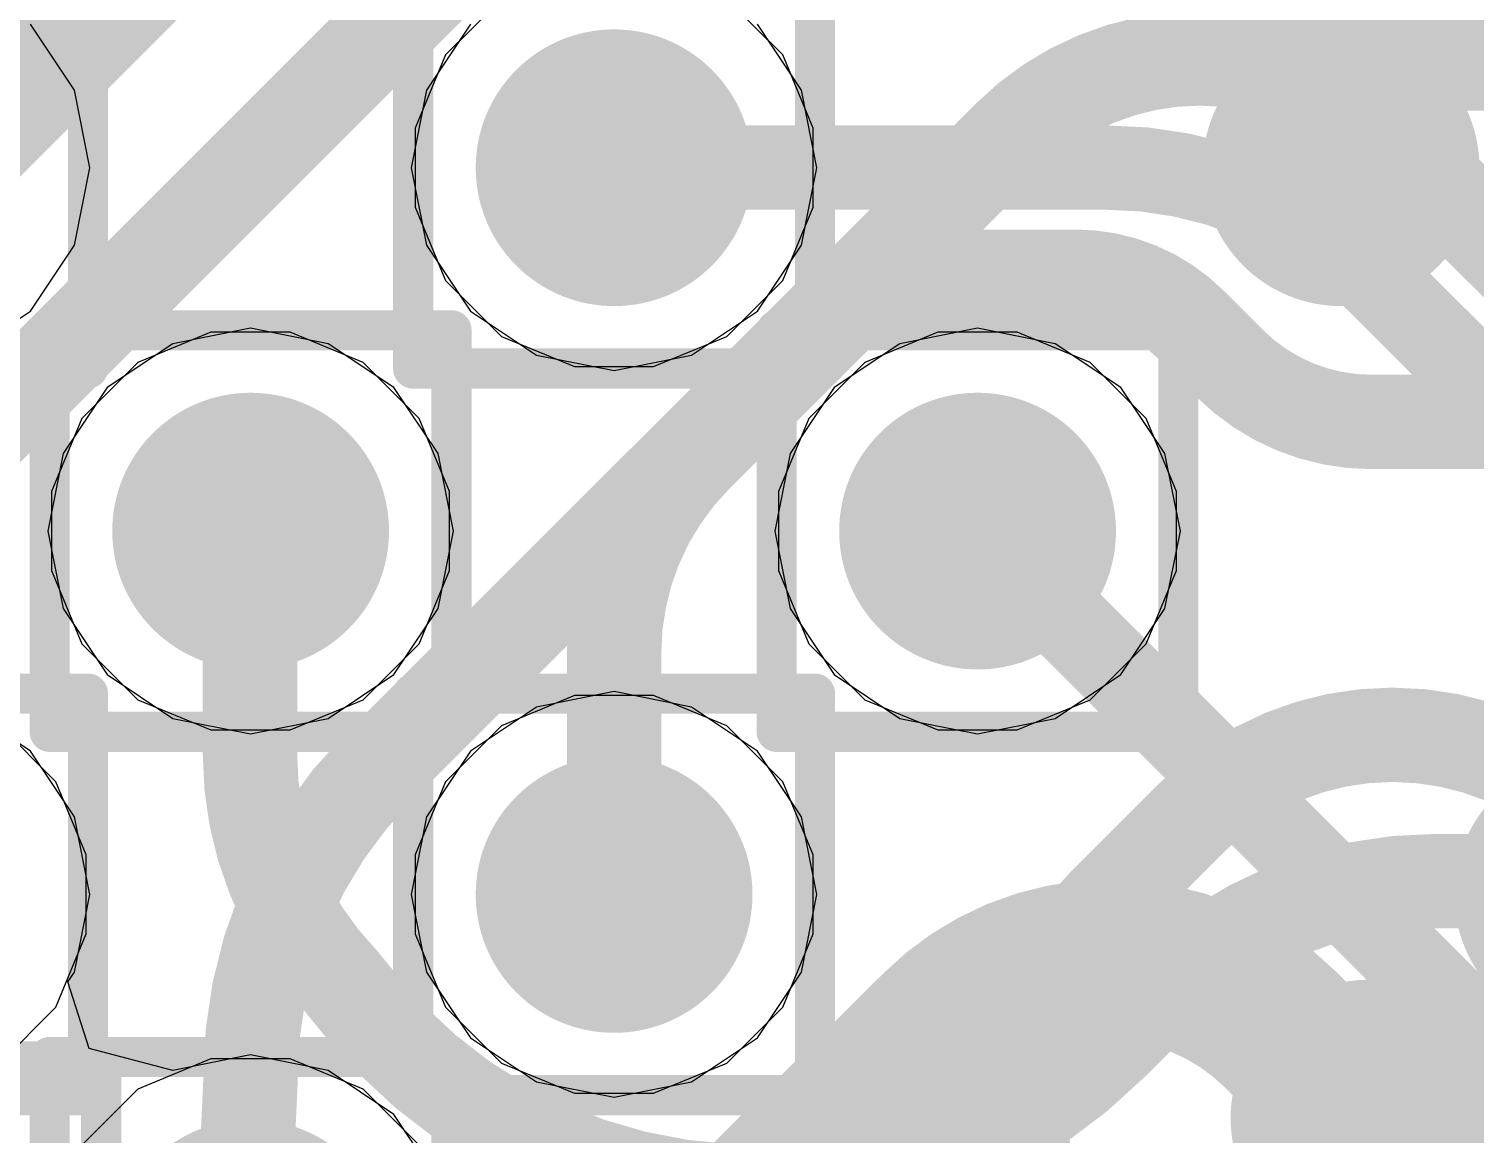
# Model space of a CAD drawing. Header units: inches. Extents: x -6 to 284, y -12 to 154.
# Drawn here: x 59.643 to 61.472, y 6.134 to 7.532 of the extents above; entities that cross this region are included whole.
import ezdxf

# ---------------------------------------------------------------- set-up
doc = ezdxf.new("R2010")
doc.units = ezdxf.units.IN
for name, color, linetype in [('Bottom Layer', 5, 'Continuous'), ('Drill Drawing', 1, 'Continuous'), ('GND-1', 16, 'Continuous'), ('GND-2', 90, 'Continuous'), ('GND-3', 216, 'Continuous'), ('GND-4', 54, 'Continuous'), ('PWR-1', 156, 'Continuous'), ('PWR-2', 130, 'Continuous'), ('Signal L1', 76, 'Continuous'), ('Signal L2', 6, 'Continuous'), ('Top Layer', 1, 'Continuous'), ('Top Paste', 8, 'Continuous'), ('Top Solder', 216, 'Continuous'), ('Via Holes', 16, 'Continuous')]:
    doc.layers.add(name, color=color, linetype=linetype)

# ---------------------------------------------------------------- blocks, each defined once
blk = doc.blocks.new('BGA_565_15_5_14_4__132')
at = {"layer": 'Top Layer'}
h = blk.add_hatch(color=1, dxfattribs=at)
edge = h.paths.add_edge_path()
edge.add_arc((-3.4, 6.4), 0.125, 0, 360)
h = blk.add_hatch(color=1, dxfattribs=at)
edge = h.paths.add_edge_path()
edge.add_arc((-4.225, 5.525), 0.125, 0, 360)
h = blk.add_hatch(color=1, dxfattribs=at)
edge = h.paths.add_edge_path()
edge.add_arc((-3.575, 5.525), 0.125, 0, 360)
h = blk.add_hatch(color=1, dxfattribs=at)
edge = h.paths.add_edge_path()
edge.add_arc((-2.925, 5.525), 0.125, 0, 360)
h = blk.add_hatch(color=1, dxfattribs=at)
edge = h.paths.add_edge_path()
edge.add_arc((-3.575, 4.875), 0.125, 0, 360)
h = blk.add_hatch(color=1, dxfattribs=at)
edge = h.paths.add_edge_path()
edge.add_arc((-2.925, 4.875), 0.125, 0, 360)
at = {"layer": 'Top Paste'}
h = blk.add_hatch(color=8, dxfattribs=at)
edge = h.paths.add_edge_path()
edge.add_arc((-3.4, 6.4), 0.125, 0, 360)
h = blk.add_hatch(color=8, dxfattribs=at)
edge = h.paths.add_edge_path()
edge.add_arc((-4.225, 5.525), 0.125, 0, 360)
h = blk.add_hatch(color=8, dxfattribs=at)
edge = h.paths.add_edge_path()
edge.add_arc((-3.575, 5.525), 0.125, 0, 360)
h = blk.add_hatch(color=8, dxfattribs=at)
edge = h.paths.add_edge_path()
edge.add_arc((-2.925, 5.525), 0.125, 0, 360)
h = blk.add_hatch(color=8, dxfattribs=at)
edge = h.paths.add_edge_path()
edge.add_arc((-3.575, 4.875), 0.125, 0, 360)
h = blk.add_hatch(color=8, dxfattribs=at)
edge = h.paths.add_edge_path()
edge.add_arc((-2.925, 4.875), 0.125, 0, 360)
at = {"layer": 'Top Solder'}
h = blk.add_hatch(color=216, dxfattribs=at)
edge = h.paths.add_edge_path()
edge.add_arc((-3.8, 6.4), 0.175, 0, 360)
h = blk.add_hatch(color=216, dxfattribs=at)
edge = h.paths.add_edge_path()
edge.add_arc((-3.4, 6.4), 0.175, 0, 360)
h = blk.add_hatch(color=216, dxfattribs=at)
edge = h.paths.add_edge_path()
edge.add_arc((-4.225, 5.525), 0.175, 0, 360)
h = blk.add_hatch(color=216, dxfattribs=at)
edge = h.paths.add_edge_path()
edge.add_arc((-3.575, 5.525), 0.175, 0, 360)
h = blk.add_hatch(color=216, dxfattribs=at)
edge = h.paths.add_edge_path()
edge.add_arc((-2.925, 5.525), 0.175, 0, 360)
h = blk.add_hatch(color=216, dxfattribs=at)
edge = h.paths.add_edge_path()
edge.add_arc((-2.275, 5.525), 0.175, 0, 360)
h = blk.add_hatch(color=216, dxfattribs=at)
edge = h.paths.add_edge_path()
edge.add_arc((-3.575, 4.875), 0.175, 0, 360)
h = blk.add_hatch(color=216, dxfattribs=at)
edge = h.paths.add_edge_path()
edge.add_arc((-2.925, 4.875), 0.175, 0, 360)

msp = doc.modelspace()

# ---------------------------------------------------------------- hatches: boundary and pattern name
at = {"layer": 'Bottom Layer'}
h = msp.add_hatch(color=5, dxfattribs=at)
edge = h.paths.add_edge_path()
edge.add_arc((60.3829, 7.3567), 0.15, 0, 360)
h = msp.add_hatch(color=5, dxfattribs=at)
edge = h.paths.add_edge_path()
edge.add_arc((59.9233, 6.8971), 0.15, 0, 360)
h = msp.add_hatch(color=5, dxfattribs=at)
edge = h.paths.add_edge_path()
edge.add_arc((60.8425, 6.8971), 0.15, 0, 360)
h = msp.add_hatch(color=5, dxfattribs=at)
edge = h.paths.add_edge_path()
edge.add_arc((60.3829, 6.4375), 0.15, 0, 360)
at = {"layer": 'GND-1'}
h = msp.add_hatch(color=16, dxfattribs=at)
edge = h.paths.add_edge_path()
edge.add_arc((60.3829, 7.3567), 0.15, 0, 360)
h = msp.add_hatch(color=16, dxfattribs=at)
edge = h.paths.add_edge_path()
edge.add_arc((59.9233, 6.8971), 0.15, 0, 360)
h = msp.add_hatch(color=16, dxfattribs=at)
edge = h.paths.add_edge_path()
edge.add_arc((60.8425, 6.8971), 0.15, 0, 360)
h = msp.add_hatch(color=16, dxfattribs=at)
edge = h.paths.add_edge_path()
edge.add_arc((60.3829, 6.4375), 0.15, 0, 360)
at = {"layer": 'GND-2'}
h = msp.add_hatch(color=90, dxfattribs=at)
edge = h.paths.add_edge_path()
edge.add_arc((60.3829, 7.3567), 0.15, 0, 360)
h = msp.add_hatch(color=90, dxfattribs=at)
edge = h.paths.add_edge_path()
edge.add_arc((59.9233, 6.8971), 0.15, 0, 360)
h = msp.add_hatch(color=90, dxfattribs=at)
edge = h.paths.add_edge_path()
edge.add_arc((60.8425, 6.8971), 0.15, 0, 360)
h = msp.add_hatch(color=90, dxfattribs=at)
edge = h.paths.add_edge_path()
edge.add_arc((60.3829, 6.4375), 0.15, 0, 360)
at = {"layer": 'GND-3'}
h = msp.add_hatch(color=216, dxfattribs=at)
edge = h.paths.add_edge_path()
edge.add_arc((60.3829, 7.3567), 0.15, 0, 360)
h = msp.add_hatch(color=216, dxfattribs=at)
edge = h.paths.add_edge_path()
edge.add_arc((59.9233, 6.8971), 0.15, 0, 360)
h = msp.add_hatch(color=216, dxfattribs=at)
edge = h.paths.add_edge_path()
edge.add_arc((60.8425, 6.8971), 0.15, 0, 360)
h = msp.add_hatch(color=216, dxfattribs=at)
edge = h.paths.add_edge_path()
edge.add_arc((60.3829, 6.4375), 0.15, 0, 360)
at = {"layer": 'GND-4'}
h = msp.add_hatch(color=54, dxfattribs=at)
edge = h.paths.add_edge_path()
edge.add_arc((60.3829, 7.3567), 0.15, 0, 360)
h = msp.add_hatch(color=54, dxfattribs=at)
edge = h.paths.add_edge_path()
edge.add_arc((59.9233, 6.8971), 0.15, 0, 360)
h = msp.add_hatch(color=54, dxfattribs=at)
edge = h.paths.add_edge_path()
edge.add_arc((60.8425, 6.8971), 0.15, 0, 360)
h = msp.add_hatch(color=54, dxfattribs=at)
edge = h.paths.add_edge_path()
edge.add_arc((60.3829, 6.4375), 0.15, 0, 360)
at = {"layer": 'PWR-1'}
h = msp.add_hatch(color=156, dxfattribs=at)
edge = h.paths.add_edge_path()
edge.add_arc((60.3829, 7.3567), 0.15, 0, 360)
h = msp.add_hatch(color=156, dxfattribs=at)
edge = h.paths.add_edge_path()
edge.add_arc((59.9233, 6.8971), 0.15, 0, 360)
h = msp.add_hatch(color=156, dxfattribs=at)
edge = h.paths.add_edge_path()
edge.add_arc((60.8425, 6.8971), 0.15, 0, 360)
h = msp.add_hatch(color=156, dxfattribs=at)
edge = h.paths.add_edge_path()
edge.add_arc((60.3829, 6.4375), 0.15, 0, 360)
at = {"layer": 'PWR-2'}
h = msp.add_hatch(color=130, dxfattribs=at)
edge = h.paths.add_edge_path()
edge.add_arc((60.3829, 7.3567), 0.15, 0, 360)
h = msp.add_hatch(color=130, dxfattribs=at)
edge = h.paths.add_edge_path()
edge.add_arc((59.9233, 6.8971), 0.15, 0, 360)
h = msp.add_hatch(color=130, dxfattribs=at)
edge = h.paths.add_edge_path()
edge.add_arc((60.8425, 6.8971), 0.15, 0, 360)
h = msp.add_hatch(color=130, dxfattribs=at)
edge = h.paths.add_edge_path()
edge.add_arc((60.3829, 6.4375), 0.15, 0, 360)
at = {"layer": 'Signal L1'}
h = msp.add_hatch(color=76, dxfattribs=at)
edge = h.paths.add_edge_path()
edge.add_arc((60.3829, 7.3567), 0.15, 0, 360)
h = msp.add_hatch(color=76, dxfattribs=at)
edge = h.paths.add_edge_path()
edge.add_arc((59.9233, 6.8971), 0.15, 0, 360)
h = msp.add_hatch(color=76, dxfattribs=at)
edge = h.paths.add_edge_path()
edge.add_arc((60.8425, 6.8971), 0.15, 0, 360)
h = msp.add_hatch(color=76, dxfattribs=at)
edge = h.paths.add_edge_path()
edge.add_arc((60.3829, 6.4375), 0.15, 0, 360)
at = {"layer": 'Signal L2'}
h = msp.add_hatch(color=6, dxfattribs=at)
edge = h.paths.add_edge_path()
edge.add_arc((60.3829, 7.3567), 0.15, 0, 360)
h = msp.add_hatch(color=6, dxfattribs=at)
edge = h.paths.add_edge_path()
edge.add_arc((59.9233, 6.8971), 0.15, 0, 360)
h = msp.add_hatch(color=6, dxfattribs=at)
edge = h.paths.add_edge_path()
edge.add_arc((60.8425, 6.8971), 0.15, 0, 360)
h = msp.add_hatch(color=6, dxfattribs=at)
edge = h.paths.add_edge_path()
edge.add_arc((60.3829, 6.4375), 0.15, 0, 360)
at = {"layer": 'Top Layer'}
h = msp.add_hatch(color=1, dxfattribs=at)
edge = h.paths.add_edge_path()
edge.add_arc((60.3829, 7.3567), 0.15, 0, 360)
h = msp.add_hatch(color=1, dxfattribs=at)
edge = h.paths.add_edge_path()
edge.add_arc((59.9233, 6.8971), 0.15, 0, 360)
h = msp.add_hatch(color=1, dxfattribs=at)
edge = h.paths.add_edge_path()
edge.add_arc((60.8425, 6.8971), 0.15, 0, 360)
h = msp.add_hatch(color=1, dxfattribs=at)
edge = h.paths.add_edge_path()
edge.add_arc((60.3829, 6.4375), 0.15, 0, 360)
at = {"layer": 'Via Holes'}
h = msp.add_hatch(color=7, dxfattribs=at)
edge = h.paths.add_edge_path()
edge.add_arc((60.3829, 7.3567), 0.075, 0, 360)
h = msp.add_hatch(color=7, dxfattribs=at)
edge = h.paths.add_edge_path()
edge.add_arc((59.9233, 6.8971), 0.075, 0, 360)
h = msp.add_hatch(color=7, dxfattribs=at)
edge = h.paths.add_edge_path()
edge.add_arc((60.8425, 6.8971), 0.075, 0, 360)
h = msp.add_hatch(color=7, dxfattribs=at)
edge = h.paths.add_edge_path()
edge.add_arc((60.3829, 6.4375), 0.075, 0, 360)

# ---------------------------------------------------------------- linework, layer by layer
at = {"layer": 'Bottom Layer'}
for points in [[(59.5169, 6.9459, 0.1067, 0.1067, 0), (61.0996, 8.5286, 0.1067, 0.1067, 0)], [(60.3829, 7.3568, 0.1067, 0.1067, 0), (61.0051, 7.3568, 0.1067, 0.1067, 0)], [(61.0051, 7.3568, 0.1067, 0.1067, 0), (61.0066, 7.3568, 0.1067, 0.1067, 0)], [(61.0066, 7.3568, 0.1067, 0.1067, -0.198677), (61.3466, 7.2157, 0.1067, 0.1067, 0)], [(61.3466, 7.2157, 0.1067, 0.1067, 0), (61.3473, 7.215, 0.1067, 0.1067, 0)], [(61.3473, 7.215, 0.1067, 0.1067, 0), (62.1098, 6.4525, 0.1067, 0.1067, 0)], [(60.8425, 6.8971, 0.1067, 0.1067, 0), (62.1404, 5.5992, 0.1067, 0.1067, 0)]]:
    msp.add_lwpolyline(points, format="xyseb", dxfattribs=at)
for points in [[(60.3562, 7.3568, 0.0533, 0.0533, 1), (60.4096, 7.3568, 0.0533, 0.0533, 1)], [(60.9784, 7.3568, 0.0533, 0.0533, 1), (61.0317, 7.3568, 0.0533, 0.0533, 1)], [(60.9784, 7.3568, 0.0533, 0.0533, 1), (61.0317, 7.3568, 0.0533, 0.0533, 1)], [(60.9799, 7.3568, 0.0533, 0.0533, 1), (61.0332, 7.3568, 0.0533, 0.0533, 1)], [(60.9799, 7.3568, 0.0533, 0.0533, 1), (61.0332, 7.3568, 0.0533, 0.0533, 1)], [(61.3199, 7.2157, 0.0533, 0.0533, 1), (61.3732, 7.2157, 0.0533, 0.0533, 1)], [(61.3199, 7.2157, 0.0533, 0.0533, 1), (61.3733, 7.2157, 0.0533, 0.0533, 1)], [(61.3207, 7.215, 0.0533, 0.0533, 1), (61.374, 7.215, 0.0533, 0.0533, 1)], [(61.3207, 7.215, 0.0533, 0.0533, 1), (61.374, 7.215, 0.0533, 0.0533, 1)], [(60.8158, 6.8971, 0.0533, 0.0533, 1), (60.8692, 6.8971, 0.0533, 0.0533, 1)]]:
    msp.add_lwpolyline(points, format="xyseb", close=True, dxfattribs=at)
at = {"layer": 'Drill Drawing'}
for points in [[(59.7176, 7.1027, 0.0508, 0.0508, 0), (59.7176, 7.6107, 0.0508, 0.0508, 0)], [(60.1289, 7.1027, 0.0508, 0.0508, 0), (60.1289, 7.6107, 0.0508, 0.0508, 0)], [(60.6369, 7.1027, 0.0508, 0.0508, 0), (60.6369, 7.6107, 0.0508, 0.0508, 0)], [(59.6693, 7.1511, 0.0508, 0.0508, 0), (60.1773, 7.1511, 0.0508, 0.0508, 0)], [(59.6693, 6.6431, 0.0508, 0.0508, 0), (59.6693, 7.1511, 0.0508, 0.0508, 0)], [(60.1773, 6.6431, 0.0508, 0.0508, 0), (60.1773, 7.1511, 0.0508, 0.0508, 0)], [(60.5885, 7.1511, 0.0508, 0.0508, 0), (61.0965, 7.1511, 0.0508, 0.0508, 0)], [(60.5885, 6.6431, 0.0508, 0.0508, 0), (60.5885, 7.1511, 0.0508, 0.0508, 0)], [(61.0965, 6.6431, 0.0508, 0.0508, 0), (61.0965, 7.1511, 0.0508, 0.0508, 0)], [(59.2096, 7.1027, 0.0508, 0.0508, 0), (59.7176, 7.1027, 0.0508, 0.0508, 0)], [(60.1289, 7.1027, 0.0508, 0.0508, 0), (60.6369, 7.1027, 0.0508, 0.0508, 0)], [(59.2096, 6.6915, 0.0508, 0.0508, 0), (59.7176, 6.6915, 0.0508, 0.0508, 0)], [(59.7176, 6.1835, 0.0508, 0.0508, 0), (59.7176, 6.6915, 0.0508, 0.0508, 0)], [(60.1289, 6.6915, 0.0508, 0.0508, 0), (60.6369, 6.6915, 0.0508, 0.0508, 0)], [(60.1289, 6.1835, 0.0508, 0.0508, 0), (60.1289, 6.6915, 0.0508, 0.0508, 0)], [(60.6369, 6.1835, 0.0508, 0.0508, 0), (60.6369, 6.6915, 0.0508, 0.0508, 0)], [(59.6693, 6.6431, 0.0508, 0.0508, 0), (60.1773, 6.6431, 0.0508, 0.0508, 0)], [(60.5885, 6.6431, 0.0508, 0.0508, 0), (61.0965, 6.6431, 0.0508, 0.0508, 0)], [(59.6693, 6.2319, 0.0508, 0.0508, 0), (60.1773, 6.2319, 0.0508, 0.0508, 0)], [(59.6693, 5.7239, 0.0508, 0.0508, 0), (59.6693, 6.2319, 0.0508, 0.0508, 0)], [(60.1773, 5.7239, 0.0508, 0.0508, 0), (60.1773, 6.2319, 0.0508, 0.0508, 0)], [(59.2264, 6.2263, 0.0508, 0.0508, 0), (59.7344, 6.2263, 0.0508, 0.0508, 0)], [(59.7344, 5.7183, 0.0508, 0.0508, 0), (59.7344, 6.2263, 0.0508, 0.0508, 0)], [(59.2096, 6.1835, 0.0508, 0.0508, 0), (59.7176, 6.1835, 0.0508, 0.0508, 0)], [(60.1289, 6.1835, 0.0508, 0.0508, 0), (60.6369, 6.1835, 0.0508, 0.0508, 0)]]:
    msp.add_lwpolyline(points, format="xyseb", dxfattribs=at)
for points in [[(59.6566, 7.1511, 0.0254, 0.0254, 1), (59.682, 7.1511, 0.0254, 0.0254, 1)], [(59.6566, 7.1511, 0.0254, 0.0254, 1), (59.682, 7.1511, 0.0254, 0.0254, 1)], [(60.1646, 7.1511, 0.0254, 0.0254, 1), (60.19, 7.1511, 0.0254, 0.0254, 1)], [(60.1646, 7.1511, 0.0254, 0.0254, 1), (60.19, 7.1511, 0.0254, 0.0254, 1)], [(60.5758, 7.1511, 0.0254, 0.0254, 1), (60.6012, 7.1511, 0.0254, 0.0254, 1)], [(60.5758, 7.1511, 0.0254, 0.0254, 1), (60.6012, 7.1511, 0.0254, 0.0254, 1)], [(61.0838, 7.1511, 0.0254, 0.0254, 1), (61.1092, 7.1511, 0.0254, 0.0254, 1)], [(61.0838, 7.1511, 0.0254, 0.0254, 1), (61.1092, 7.1511, 0.0254, 0.0254, 1)], [(59.7049, 7.1027, 0.0254, 0.0254, 1), (59.7303, 7.1027, 0.0254, 0.0254, 1)], [(59.7049, 7.1027, 0.0254, 0.0254, 1), (59.7303, 7.1027, 0.0254, 0.0254, 1)], [(60.1162, 7.1027, 0.0254, 0.0254, 1), (60.1416, 7.1027, 0.0254, 0.0254, 1)], [(60.1162, 7.1027, 0.0254, 0.0254, 1), (60.1416, 7.1027, 0.0254, 0.0254, 1)], [(60.6242, 7.1027, 0.0254, 0.0254, 1), (60.6496, 7.1027, 0.0254, 0.0254, 1)], [(60.6242, 7.1027, 0.0254, 0.0254, 1), (60.6496, 7.1027, 0.0254, 0.0254, 1)], [(59.7049, 6.6915, 0.0254, 0.0254, 1), (59.7303, 6.6915, 0.0254, 0.0254, 1)], [(59.7049, 6.6915, 0.0254, 0.0254, 1), (59.7303, 6.6915, 0.0254, 0.0254, 1)], [(60.1162, 6.6915, 0.0254, 0.0254, 1), (60.1416, 6.6915, 0.0254, 0.0254, 1)], [(60.1162, 6.6915, 0.0254, 0.0254, 1), (60.1416, 6.6915, 0.0254, 0.0254, 1)], [(60.6242, 6.6915, 0.0254, 0.0254, 1), (60.6496, 6.6915, 0.0254, 0.0254, 1)], [(60.6242, 6.6915, 0.0254, 0.0254, 1), (60.6496, 6.6915, 0.0254, 0.0254, 1)], [(59.6566, 6.6431, 0.0254, 0.0254, 1), (59.682, 6.6431, 0.0254, 0.0254, 1)], [(59.6566, 6.6431, 0.0254, 0.0254, 1), (59.682, 6.6431, 0.0254, 0.0254, 1)], [(60.1646, 6.6431, 0.0254, 0.0254, 1), (60.19, 6.6431, 0.0254, 0.0254, 1)], [(60.1646, 6.6431, 0.0254, 0.0254, 1), (60.19, 6.6431, 0.0254, 0.0254, 1)], [(60.5758, 6.6431, 0.0254, 0.0254, 1), (60.6012, 6.6431, 0.0254, 0.0254, 1)], [(60.5758, 6.6431, 0.0254, 0.0254, 1), (60.6012, 6.6431, 0.0254, 0.0254, 1)], [(61.0838, 6.6431, 0.0254, 0.0254, 1), (61.1092, 6.6431, 0.0254, 0.0254, 1)], [(61.0838, 6.6431, 0.0254, 0.0254, 1), (61.1092, 6.6431, 0.0254, 0.0254, 1)], [(59.6566, 6.2319, 0.0254, 0.0254, 1), (59.682, 6.2319, 0.0254, 0.0254, 1)], [(59.6566, 6.2319, 0.0254, 0.0254, 1), (59.682, 6.2319, 0.0254, 0.0254, 1)], [(60.1646, 6.2319, 0.0254, 0.0254, 1), (60.19, 6.2319, 0.0254, 0.0254, 1)], [(60.1646, 6.2319, 0.0254, 0.0254, 1), (60.19, 6.2319, 0.0254, 0.0254, 1)], [(59.7217, 6.2263, 0.0254, 0.0254, 1), (59.7471, 6.2263, 0.0254, 0.0254, 1)], [(59.7217, 6.2263, 0.0254, 0.0254, 1), (59.7471, 6.2263, 0.0254, 0.0254, 1)], [(59.7049, 6.1835, 0.0254, 0.0254, 1), (59.7303, 6.1835, 0.0254, 0.0254, 1)], [(59.7049, 6.1835, 0.0254, 0.0254, 1), (59.7303, 6.1835, 0.0254, 0.0254, 1)], [(60.1162, 6.1835, 0.0254, 0.0254, 1), (60.1416, 6.1835, 0.0254, 0.0254, 1)], [(60.1162, 6.1835, 0.0254, 0.0254, 1), (60.1416, 6.1835, 0.0254, 0.0254, 1)], [(60.6242, 6.1835, 0.0254, 0.0254, 1), (60.6496, 6.1835, 0.0254, 0.0254, 1)], [(60.6242, 6.1835, 0.0254, 0.0254, 1), (60.6496, 6.1835, 0.0254, 0.0254, 1)]]:
    msp.add_lwpolyline(points, format="xyseb", close=True, dxfattribs=at)
at = {"layer": 'GND-1'}
for p, q in [((60.2404, 7.57), (60.1696, 7.4993)), ((60.5962, 7.4993), (60.5254, 7.57)), ((60.1696, 7.4993), (60.1313, 7.4068)), ((60.6345, 7.4068), (60.5962, 7.4993)), ((60.1313, 7.4068), (60.1313, 7.3067)), ((60.6345, 7.3067), (60.6345, 7.4068)), ((60.1313, 7.3067), (60.1696, 7.2142)), ((60.5962, 7.2142), (60.6345, 7.3067)), ((60.1696, 7.2142), (60.2404, 7.1434)), ((60.5254, 7.1434), (60.5962, 7.2142)), ((59.8732, 7.1487), (59.7807, 7.1104)), ((59.9733, 7.1487), (59.8732, 7.1487)), ((60.0658, 7.1104), (59.9733, 7.1487)), ((60.2404, 7.1434), (60.3328, 7.1051)), ((60.4329, 7.1051), (60.5254, 7.1434)), ((60.7925, 7.1487), (60.7, 7.1104)), ((60.8925, 7.1487), (60.7925, 7.1487)), ((60.985, 7.1104), (60.8925, 7.1487)), ((59.7807, 7.1104), (59.71, 7.0396)), ((60.1366, 7.0396), (60.0658, 7.1104)), ((60.3328, 7.1051), (60.4329, 7.1051)), ((60.7, 7.1104), (60.6292, 7.0396)), ((61.0558, 7.0396), (60.985, 7.1104)), ((59.71, 7.0396), (59.6717, 6.9472)), ((60.1749, 6.9472), (60.1366, 7.0396)), ((60.6292, 7.0396), (60.5909, 6.9472)), ((61.0941, 6.9472), (61.0558, 7.0396)), ((59.6717, 6.9472), (59.6717, 6.8471)), ((60.1749, 6.8471), (60.1749, 6.9472)), ((60.5909, 6.9472), (60.5909, 6.8471)), ((61.0941, 6.8471), (61.0941, 6.9472)), ((59.6717, 6.8471), (59.71, 6.7546)), ((60.1366, 6.7546), (60.1749, 6.8471)), ((60.5909, 6.8471), (60.6292, 6.7546)), ((61.0558, 6.7546), (61.0941, 6.8471)), ((59.71, 6.7546), (59.7807, 6.6838)), ((60.0658, 6.6838), (60.1366, 6.7546)), ((60.6292, 6.7546), (60.7, 6.6838)), ((60.985, 6.6838), (61.0558, 6.7546)), ((59.7807, 6.6838), (59.8732, 6.6455)), ((59.9733, 6.6455), (60.0658, 6.6838)), ((60.3328, 6.6891), (60.2404, 6.6508)), ((60.4329, 6.6891), (60.3328, 6.6891)), ((60.5254, 6.6508), (60.4329, 6.6891)), ((60.7, 6.6838), (60.7925, 6.6455)), ((60.8925, 6.6455), (60.985, 6.6838)), ((59.6769, 6.58), (59.6062, 6.6508)), ((59.8732, 6.6455), (59.9733, 6.6455)), ((60.2404, 6.6508), (60.1696, 6.58)), ((60.5962, 6.58), (60.5254, 6.6508)), ((60.7925, 6.6455), (60.8925, 6.6455)), ((59.7152, 6.4875), (59.6769, 6.58)), ((60.1696, 6.58), (60.1313, 6.4875)), ((60.6345, 6.4875), (60.5962, 6.58)), ((59.7152, 6.3875), (59.7152, 6.4875)), ((60.1313, 6.4875), (60.1313, 6.3875)), ((60.6345, 6.3875), (60.6345, 6.4875)), ((59.6769, 6.295), (59.7152, 6.3875)), ((60.1313, 6.3875), (60.1696, 6.295)), ((60.5962, 6.295), (60.6345, 6.3875)), ((59.6062, 6.2242), (59.6769, 6.295)), ((60.1696, 6.295), (60.2404, 6.2242)), ((60.5254, 6.2242), (60.5962, 6.295)), ((59.8732, 6.2295), (59.7807, 6.1912)), ((59.9733, 6.2295), (59.8732, 6.2295)), ((60.0658, 6.1912), (59.9733, 6.2295)), ((60.2404, 6.2242), (60.3328, 6.1859)), ((60.4329, 6.1859), (60.5254, 6.2242)), ((59.7807, 6.1912), (59.71, 6.1204)), ((60.1366, 6.1204), (60.0658, 6.1912)), ((60.3328, 6.1859), (60.4329, 6.1859))]:
    msp.add_line(p, q, dxfattribs=at)
at = {"layer": 'GND-2'}
for p, q in [((60.2404, 7.57), (60.1696, 7.4993)), ((60.5962, 7.4993), (60.5254, 7.57)), ((60.1696, 7.4993), (60.1313, 7.4068)), ((60.6345, 7.4068), (60.5962, 7.4993)), ((60.1313, 7.4068), (60.1313, 7.3067)), ((60.6345, 7.3067), (60.6345, 7.4068)), ((60.1313, 7.3067), (60.1696, 7.2142)), ((60.5962, 7.2142), (60.6345, 7.3067)), ((60.1696, 7.2142), (60.2404, 7.1434)), ((60.5254, 7.1434), (60.5962, 7.2142)), ((59.8732, 7.1487), (59.7807, 7.1104)), ((59.9733, 7.1487), (59.8732, 7.1487)), ((60.0658, 7.1104), (59.9733, 7.1487)), ((60.2404, 7.1434), (60.3328, 7.1051)), ((60.4329, 7.1051), (60.5254, 7.1434)), ((60.7925, 7.1487), (60.7, 7.1104)), ((60.8925, 7.1487), (60.7925, 7.1487)), ((60.985, 7.1104), (60.8925, 7.1487)), ((59.7807, 7.1104), (59.71, 7.0396)), ((60.1366, 7.0396), (60.0658, 7.1104)), ((60.3328, 7.1051), (60.4329, 7.1051)), ((60.7, 7.1104), (60.6292, 7.0396)), ((61.0558, 7.0396), (60.985, 7.1104)), ((59.71, 7.0396), (59.6717, 6.9472)), ((60.1749, 6.9472), (60.1366, 7.0396)), ((60.6292, 7.0396), (60.5909, 6.9472)), ((61.0941, 6.9472), (61.0558, 7.0396)), ((59.6717, 6.9472), (59.6717, 6.8471)), ((60.1749, 6.8471), (60.1749, 6.9472)), ((60.5909, 6.9472), (60.5909, 6.8471)), ((61.0941, 6.8471), (61.0941, 6.9472)), ((59.6717, 6.8471), (59.71, 6.7546)), ((60.1366, 6.7546), (60.1749, 6.8471)), ((60.5909, 6.8471), (60.6292, 6.7546)), ((61.0558, 6.7546), (61.0941, 6.8471)), ((59.71, 6.7546), (59.7807, 6.6838)), ((60.0658, 6.6838), (60.1366, 6.7546)), ((60.6292, 6.7546), (60.7, 6.6838)), ((60.985, 6.6838), (61.0558, 6.7546)), ((59.7807, 6.6838), (59.8732, 6.6455)), ((59.9733, 6.6455), (60.0658, 6.6838)), ((60.3328, 6.6891), (60.2404, 6.6508)), ((60.4329, 6.6891), (60.3328, 6.6891)), ((60.5254, 6.6508), (60.4329, 6.6891)), ((60.7, 6.6838), (60.7925, 6.6455)), ((60.8925, 6.6455), (60.985, 6.6838)), ((59.6769, 6.58), (59.6062, 6.6508)), ((59.8732, 6.6455), (59.9733, 6.6455)), ((60.2404, 6.6508), (60.1696, 6.58)), ((60.5962, 6.58), (60.5254, 6.6508)), ((60.7925, 6.6455), (60.8925, 6.6455)), ((59.7152, 6.4875), (59.6769, 6.58)), ((60.1696, 6.58), (60.1313, 6.4875)), ((60.6345, 6.4875), (60.5962, 6.58)), ((59.7152, 6.3875), (59.7152, 6.4875)), ((60.1313, 6.4875), (60.1313, 6.3875)), ((60.6345, 6.3875), (60.6345, 6.4875)), ((59.6769, 6.295), (59.7152, 6.3875)), ((60.1313, 6.3875), (60.1696, 6.295)), ((60.5962, 6.295), (60.6345, 6.3875)), ((59.6062, 6.2242), (59.6769, 6.295)), ((60.1696, 6.295), (60.2404, 6.2242)), ((60.5254, 6.2242), (60.5962, 6.295)), ((59.8732, 6.2295), (59.7807, 6.1912)), ((59.9733, 6.2295), (59.8732, 6.2295)), ((60.0658, 6.1912), (59.9733, 6.2295)), ((60.2404, 6.2242), (60.3328, 6.1859)), ((60.4329, 6.1859), (60.5254, 6.2242)), ((59.7807, 6.1912), (59.71, 6.1204)), ((60.1366, 6.1204), (60.0658, 6.1912)), ((60.3328, 6.1859), (60.4329, 6.1859))]:
    msp.add_line(p, q, dxfattribs=at)
at = {"layer": 'GND-3'}
for p, q in [((60.2404, 7.57), (60.1696, 7.4993)), ((60.5962, 7.4993), (60.5254, 7.57)), ((60.1696, 7.4993), (60.1313, 7.4068)), ((60.6345, 7.4068), (60.5962, 7.4993)), ((60.1313, 7.4068), (60.1313, 7.3067)), ((60.6345, 7.3067), (60.6345, 7.4068)), ((60.1313, 7.3067), (60.1696, 7.2142)), ((60.5962, 7.2142), (60.6345, 7.3067)), ((60.1696, 7.2142), (60.2404, 7.1434)), ((60.5254, 7.1434), (60.5962, 7.2142)), ((59.8732, 7.1487), (59.7807, 7.1104)), ((59.9733, 7.1487), (59.8732, 7.1487)), ((60.0658, 7.1104), (59.9733, 7.1487)), ((60.2404, 7.1434), (60.3328, 7.1051)), ((60.4329, 7.1051), (60.5254, 7.1434)), ((60.7925, 7.1487), (60.7, 7.1104)), ((60.8925, 7.1487), (60.7925, 7.1487)), ((60.985, 7.1104), (60.8925, 7.1487)), ((59.7807, 7.1104), (59.71, 7.0396)), ((60.1366, 7.0396), (60.0658, 7.1104)), ((60.3328, 7.1051), (60.4329, 7.1051)), ((60.7, 7.1104), (60.6292, 7.0396)), ((61.0558, 7.0396), (60.985, 7.1104)), ((59.71, 7.0396), (59.6717, 6.9472)), ((60.1749, 6.9472), (60.1366, 7.0396)), ((60.6292, 7.0396), (60.5909, 6.9472)), ((61.0941, 6.9472), (61.0558, 7.0396)), ((59.6717, 6.9472), (59.6717, 6.8471)), ((60.1749, 6.8471), (60.1749, 6.9472)), ((60.5909, 6.9472), (60.5909, 6.8471)), ((61.0941, 6.8471), (61.0941, 6.9472)), ((59.6717, 6.8471), (59.71, 6.7546)), ((60.1366, 6.7546), (60.1749, 6.8471)), ((60.5909, 6.8471), (60.6292, 6.7546)), ((61.0558, 6.7546), (61.0941, 6.8471)), ((59.71, 6.7546), (59.7807, 6.6838)), ((60.0658, 6.6838), (60.1366, 6.7546)), ((60.6292, 6.7546), (60.7, 6.6838)), ((60.985, 6.6838), (61.0558, 6.7546)), ((59.7807, 6.6838), (59.8732, 6.6455)), ((59.9733, 6.6455), (60.0658, 6.6838)), ((60.3328, 6.6891), (60.2404, 6.6508)), ((60.4329, 6.6891), (60.3328, 6.6891)), ((60.5254, 6.6508), (60.4329, 6.6891)), ((60.7, 6.6838), (60.7925, 6.6455)), ((60.8925, 6.6455), (60.985, 6.6838)), ((59.6769, 6.58), (59.6062, 6.6508)), ((59.8732, 6.6455), (59.9733, 6.6455)), ((60.2404, 6.6508), (60.1696, 6.58)), ((60.5962, 6.58), (60.5254, 6.6508)), ((60.7925, 6.6455), (60.8925, 6.6455)), ((59.7152, 6.4875), (59.6769, 6.58)), ((60.1696, 6.58), (60.1313, 6.4875)), ((60.6345, 6.4875), (60.5962, 6.58)), ((59.7152, 6.3875), (59.7152, 6.4875)), ((60.1313, 6.4875), (60.1313, 6.3875)), ((60.6345, 6.3875), (60.6345, 6.4875)), ((59.6769, 6.295), (59.7152, 6.3875)), ((60.1313, 6.3875), (60.1696, 6.295)), ((60.5962, 6.295), (60.6345, 6.3875)), ((59.6062, 6.2242), (59.6769, 6.295)), ((60.1696, 6.295), (60.2404, 6.2242)), ((60.5254, 6.2242), (60.5962, 6.295)), ((59.8732, 6.2295), (59.7807, 6.1912)), ((59.9733, 6.2295), (59.8732, 6.2295)), ((60.0658, 6.1912), (59.9733, 6.2295)), ((60.2404, 6.2242), (60.3328, 6.1859)), ((60.4329, 6.1859), (60.5254, 6.2242)), ((59.7807, 6.1912), (59.71, 6.1204)), ((60.1366, 6.1204), (60.0658, 6.1912)), ((60.3328, 6.1859), (60.4329, 6.1859))]:
    msp.add_line(p, q, dxfattribs=at)
at = {"layer": 'GND-4'}
for p, q in [((60.2404, 7.57), (60.1696, 7.4993)), ((60.5962, 7.4993), (60.5254, 7.57)), ((60.1696, 7.4993), (60.1313, 7.4068)), ((60.6345, 7.4068), (60.5962, 7.4993)), ((60.1313, 7.4068), (60.1313, 7.3067)), ((60.6345, 7.3067), (60.6345, 7.4068)), ((60.1313, 7.3067), (60.1696, 7.2142)), ((60.5962, 7.2142), (60.6345, 7.3067)), ((60.1696, 7.2142), (60.2404, 7.1434)), ((60.5254, 7.1434), (60.5962, 7.2142)), ((59.8732, 7.1487), (59.7807, 7.1104)), ((59.9733, 7.1487), (59.8732, 7.1487)), ((60.0658, 7.1104), (59.9733, 7.1487)), ((60.2404, 7.1434), (60.3328, 7.1051)), ((60.4329, 7.1051), (60.5254, 7.1434)), ((60.7925, 7.1487), (60.7, 7.1104)), ((60.8925, 7.1487), (60.7925, 7.1487)), ((60.985, 7.1104), (60.8925, 7.1487)), ((59.7807, 7.1104), (59.71, 7.0396)), ((60.1366, 7.0396), (60.0658, 7.1104)), ((60.3328, 7.1051), (60.4329, 7.1051)), ((60.7, 7.1104), (60.6292, 7.0396)), ((61.0558, 7.0396), (60.985, 7.1104)), ((59.71, 7.0396), (59.6717, 6.9472)), ((60.1749, 6.9472), (60.1366, 7.0396)), ((60.6292, 7.0396), (60.5909, 6.9472)), ((61.0941, 6.9472), (61.0558, 7.0396)), ((59.6717, 6.9472), (59.6717, 6.8471)), ((60.1749, 6.8471), (60.1749, 6.9472)), ((60.5909, 6.9472), (60.5909, 6.8471)), ((61.0941, 6.8471), (61.0941, 6.9472)), ((59.6717, 6.8471), (59.71, 6.7546)), ((60.1366, 6.7546), (60.1749, 6.8471)), ((60.5909, 6.8471), (60.6292, 6.7546)), ((61.0558, 6.7546), (61.0941, 6.8471)), ((59.71, 6.7546), (59.7807, 6.6838)), ((60.0658, 6.6838), (60.1366, 6.7546)), ((60.6292, 6.7546), (60.7, 6.6838)), ((60.985, 6.6838), (61.0558, 6.7546)), ((59.7807, 6.6838), (59.8732, 6.6455)), ((59.9733, 6.6455), (60.0658, 6.6838)), ((60.3328, 6.6891), (60.2404, 6.6508)), ((60.4329, 6.6891), (60.3328, 6.6891)), ((60.5254, 6.6508), (60.4329, 6.6891)), ((60.7, 6.6838), (60.7925, 6.6455)), ((60.8925, 6.6455), (60.985, 6.6838)), ((59.6769, 6.58), (59.6062, 6.6508)), ((59.8732, 6.6455), (59.9733, 6.6455)), ((60.2404, 6.6508), (60.1696, 6.58)), ((60.5962, 6.58), (60.5254, 6.6508)), ((60.7925, 6.6455), (60.8925, 6.6455)), ((59.7152, 6.4875), (59.6769, 6.58)), ((60.1696, 6.58), (60.1313, 6.4875)), ((60.6345, 6.4875), (60.5962, 6.58)), ((59.7152, 6.3875), (59.7152, 6.4875)), ((60.1313, 6.4875), (60.1313, 6.3875)), ((60.6345, 6.3875), (60.6345, 6.4875)), ((59.6769, 6.295), (59.7152, 6.3875)), ((60.1313, 6.3875), (60.1696, 6.295)), ((60.5962, 6.295), (60.6345, 6.3875)), ((59.6062, 6.2242), (59.6769, 6.295)), ((60.1696, 6.295), (60.2404, 6.2242)), ((60.5254, 6.2242), (60.5962, 6.295)), ((59.8732, 6.2295), (59.7807, 6.1912)), ((59.9733, 6.2295), (59.8732, 6.2295)), ((60.0658, 6.1912), (59.9733, 6.2295)), ((60.2404, 6.2242), (60.3328, 6.1859)), ((60.4329, 6.1859), (60.5254, 6.2242)), ((59.7807, 6.1912), (59.71, 6.1204)), ((60.1366, 6.1204), (60.0658, 6.1912)), ((60.3328, 6.1859), (60.4329, 6.1859))]:
    msp.add_line(p, q, dxfattribs=at)
at = {"layer": 'PWR-1'}
for p, q in [((59.7006, 7.4549), (59.645, 7.5381)), ((60.2015, 7.5381), (60.1459, 7.4549)), ((60.6199, 7.4549), (60.5643, 7.5381)), ((59.7202, 7.3567), (59.7006, 7.4549)), ((60.1459, 7.4549), (60.1263, 7.3567)), ((60.6394, 7.3567), (60.6199, 7.4549)), ((59.7006, 7.2586), (59.7202, 7.3567)), ((60.1263, 7.3567), (60.1459, 7.2586)), ((60.6199, 7.2586), (60.6394, 7.3567)), ((59.645, 7.1753), (59.7006, 7.2586)), ((60.1459, 7.2586), (60.2015, 7.1753)), ((60.5643, 7.1753), (60.6199, 7.2586)), ((59.5618, 7.1197), (59.645, 7.1753)), ((60.2015, 7.1753), (60.2847, 7.1197)), ((60.481, 7.1197), (60.5643, 7.1753)), ((59.9233, 7.1536), (59.8251, 7.1341)), ((60.0214, 7.1341), (59.9233, 7.1536)), ((60.8425, 7.1536), (60.7443, 7.1341)), ((60.9407, 7.1341), (60.8425, 7.1536)), ((59.8251, 7.1341), (59.7419, 7.0785)), ((60.1046, 7.0785), (60.0214, 7.1341)), ((60.7443, 7.1341), (60.6611, 7.0785)), ((61.0239, 7.0785), (60.9407, 7.1341)), ((60.2847, 7.1197), (60.3829, 7.1002)), ((60.3829, 7.1002), (60.481, 7.1197)), ((59.7419, 7.0785), (59.6863, 6.9953)), ((60.1603, 6.9953), (60.1046, 7.0785)), ((60.6611, 7.0785), (60.6055, 6.9953)), ((61.0795, 6.9953), (61.0239, 7.0785)), ((59.6863, 6.9953), (59.6667, 6.8971)), ((60.1798, 6.8971), (60.1603, 6.9953)), ((60.6055, 6.9953), (60.586, 6.8971)), ((61.099, 6.8971), (61.0795, 6.9953)), ((59.6667, 6.8971), (59.6863, 6.799)), ((60.1603, 6.799), (60.1798, 6.8971)), ((60.586, 6.8971), (60.6055, 6.799)), ((61.0795, 6.799), (61.099, 6.8971)), ((59.6863, 6.799), (59.7419, 6.7157)), ((60.1046, 6.7157), (60.1603, 6.799)), ((60.6055, 6.799), (60.6611, 6.7157)), ((61.0239, 6.7157), (61.0795, 6.799)), ((59.7419, 6.7157), (59.8251, 6.6601)), ((60.0214, 6.6601), (60.1046, 6.7157)), ((60.6611, 6.7157), (60.7443, 6.6601)), ((60.9407, 6.6601), (61.0239, 6.7157)), ((60.3829, 6.694), (60.2847, 6.6745)), ((60.481, 6.6745), (60.3829, 6.694)), ((59.645, 6.6189), (59.5618, 6.6745)), ((59.8251, 6.6601), (59.9233, 6.6406)), ((59.9233, 6.6406), (60.0214, 6.6601)), ((60.2847, 6.6745), (60.2015, 6.6189)), ((60.5643, 6.6189), (60.481, 6.6745)), ((60.7443, 6.6601), (60.8425, 6.6406)), ((60.8425, 6.6406), (60.9407, 6.6601)), ((59.7006, 6.5357), (59.645, 6.6189)), ((60.2015, 6.6189), (60.1459, 6.5357)), ((60.6199, 6.5357), (60.5643, 6.6189)), ((59.7202, 6.4375), (59.7006, 6.5357)), ((60.1459, 6.5357), (60.1263, 6.4375)), ((60.6394, 6.4375), (60.6199, 6.5357)), ((59.7006, 6.3393), (59.7202, 6.4375)), ((60.1263, 6.4375), (60.1459, 6.3393)), ((60.6199, 6.3393), (60.6394, 6.4375)), ((59.6922, 6.3268), (59.7006, 6.3393)), ((60.1459, 6.3393), (60.2015, 6.2561)), ((60.5643, 6.2561), (60.6199, 6.3393)), ((59.7191, 6.2428), (59.6922, 6.3268)), ((60.2015, 6.2561), (60.2847, 6.2005)), ((60.481, 6.2005), (60.5643, 6.2561)), ((59.8251, 6.2149), (59.7191, 6.2428)), ((59.9233, 6.2344), (59.8251, 6.2149)), ((60.0214, 6.2149), (59.9233, 6.2344)), ((60.1046, 6.1593), (60.0214, 6.2149)), ((60.2847, 6.2005), (60.3829, 6.181)), ((60.3829, 6.181), (60.481, 6.2005)), ((60.1603, 6.076), (60.1046, 6.1593))]:
    msp.add_line(p, q, dxfattribs=at)
at = {"layer": 'PWR-2'}
for p, q in [((59.7006, 7.4549), (59.645, 7.5381)), ((60.2015, 7.5381), (60.1459, 7.4549)), ((60.6199, 7.4549), (60.5643, 7.5381)), ((59.7202, 7.3567), (59.7006, 7.4549)), ((60.1459, 7.4549), (60.1263, 7.3567)), ((60.6394, 7.3567), (60.6199, 7.4549)), ((59.7006, 7.2586), (59.7202, 7.3567)), ((60.1263, 7.3567), (60.1459, 7.2586)), ((60.6199, 7.2586), (60.6394, 7.3567)), ((59.645, 7.1753), (59.7006, 7.2586)), ((60.1459, 7.2586), (60.2015, 7.1753)), ((60.5643, 7.1753), (60.6199, 7.2586)), ((59.5618, 7.1197), (59.645, 7.1753)), ((60.2015, 7.1753), (60.2847, 7.1197)), ((60.481, 7.1197), (60.5643, 7.1753)), ((59.9233, 7.1536), (59.8251, 7.1341)), ((60.0214, 7.1341), (59.9233, 7.1536)), ((60.8425, 7.1536), (60.7443, 7.1341)), ((60.9407, 7.1341), (60.8425, 7.1536)), ((59.8251, 7.1341), (59.7419, 7.0785)), ((60.1046, 7.0785), (60.0214, 7.1341)), ((60.7443, 7.1341), (60.6611, 7.0785)), ((61.0239, 7.0785), (60.9407, 7.1341)), ((60.2847, 7.1197), (60.3829, 7.1002)), ((60.3829, 7.1002), (60.481, 7.1197)), ((59.7419, 7.0785), (59.6863, 6.9953)), ((60.1603, 6.9953), (60.1046, 7.0785)), ((60.6611, 7.0785), (60.6055, 6.9953)), ((61.0795, 6.9953), (61.0239, 7.0785)), ((59.6863, 6.9953), (59.6667, 6.8971)), ((60.1798, 6.8971), (60.1603, 6.9953)), ((60.6055, 6.9953), (60.586, 6.8971)), ((61.099, 6.8971), (61.0795, 6.9953)), ((59.6667, 6.8971), (59.6863, 6.799)), ((60.1603, 6.799), (60.1798, 6.8971)), ((60.586, 6.8971), (60.6055, 6.799)), ((61.0795, 6.799), (61.099, 6.8971)), ((59.6863, 6.799), (59.7419, 6.7157)), ((60.1046, 6.7157), (60.1603, 6.799)), ((60.6055, 6.799), (60.6611, 6.7157)), ((61.0239, 6.7157), (61.0795, 6.799)), ((59.7419, 6.7157), (59.8251, 6.6601)), ((60.0214, 6.6601), (60.1046, 6.7157)), ((60.6611, 6.7157), (60.7443, 6.6601)), ((60.9407, 6.6601), (61.0239, 6.7157)), ((60.3829, 6.694), (60.2847, 6.6745)), ((60.481, 6.6745), (60.3829, 6.694)), ((59.645, 6.6189), (59.5618, 6.6745)), ((59.8251, 6.6601), (59.9233, 6.6406)), ((59.9233, 6.6406), (60.0214, 6.6601)), ((60.2847, 6.6745), (60.2015, 6.6189)), ((60.5643, 6.6189), (60.481, 6.6745)), ((60.7443, 6.6601), (60.8425, 6.6406)), ((60.8425, 6.6406), (60.9407, 6.6601)), ((59.7006, 6.5357), (59.645, 6.6189)), ((60.2015, 6.6189), (60.1459, 6.5357)), ((60.6199, 6.5357), (60.5643, 6.6189)), ((59.7202, 6.4375), (59.7006, 6.5357)), ((60.1459, 6.5357), (60.1263, 6.4375)), ((60.6394, 6.4375), (60.6199, 6.5357)), ((59.7006, 6.3393), (59.7202, 6.4375)), ((60.1263, 6.4375), (60.1459, 6.3393)), ((60.6199, 6.3393), (60.6394, 6.4375)), ((59.6922, 6.3268), (59.7006, 6.3393)), ((60.1459, 6.3393), (60.2015, 6.2561)), ((60.5643, 6.2561), (60.6199, 6.3393)), ((59.7191, 6.2428), (59.6922, 6.3268)), ((60.2015, 6.2561), (60.2847, 6.2005)), ((60.481, 6.2005), (60.5643, 6.2561)), ((59.8251, 6.2149), (59.7191, 6.2428)), ((59.9233, 6.2344), (59.8251, 6.2149)), ((60.0214, 6.2149), (59.9233, 6.2344)), ((60.1046, 6.1593), (60.0214, 6.2149)), ((60.2847, 6.2005), (60.3829, 6.181)), ((60.3829, 6.181), (60.481, 6.2005)), ((60.1603, 6.076), (60.1046, 6.1593))]:
    msp.add_line(p, q, dxfattribs=at)
at = {"layer": 'Signal L1'}
for points in [[(60.8822, 7.3952, 0.1194, 0.1194, -0.198593), (61.1233, 7.4949, 0.1194, 0.1194, 0)], [(61.1233, 7.4949, 0.1194, 0.1194, -0.198593), (61.3645, 7.3952, 0.1194, 0.1194, 0)], [(60.0853, 6.5983, 0.1194, 0.1194, 0), (60.8819, 7.3949, 0.1194, 0.1194, 0)], [(60.8819, 7.3949, 0.1194, 0.1194, -0.000307), (60.8822, 7.3952, 0.1194, 0.1194, 0)], [(61.3645, 7.3952, 0.1194, 0.1194, -0.000307), (61.3648, 7.3949, 0.1194, 0.1194, 0)], [(61.3648, 7.3949, 0.1194, 0.1194, 0), (62.0646, 6.6951, 0.1194, 0.1194, 0)], [(61.1129, 6.5342, 0.1194, 0.1194, -0.198911), (61.367, 6.6394, 0.1194, 0.1194, 0)], [(61.367, 6.6394, 0.1194, 0.1194, -0.198911), (61.6262, 6.5321, 0.1194, 0.1194, 0)], [(59.9233, 6.2071, 0.1194, 0.1194, -0.198912), (60.0853, 6.5983, 0.1194, 0.1194, 0)], [(61.0014, 6.4226, 0.1194, 0.1194, 0), (61.1129, 6.5342, 0.1194, 0.1194, 0)], [(60.8961, 6.1699, 0.1194, 0.1194, -0.197937), (61.0014, 6.4226, 0.1194, 0.1194, 0)], [(59.9121, 5.9629, 0.1194, 0.1194, 0), (59.9231, 6.2005, 0.1194, 0.1194, 0)], [(59.9233, 6.2071, 0.1194, 0.1194, -0.011643), (59.9231, 6.2005, 0.1194, 0.1194, 0)], [(60.9999, 5.9189, 0.1194, 0.1194, -0.200602), (60.8961, 6.1699, 0.1194, 0.1194, 0)]]:
    msp.add_lwpolyline(points, format="xyseb", dxfattribs=at)
for points in [[(61.0935, 7.4949, 0.0597, 0.0597, 1), (61.1532, 7.4949, 0.0597, 0.0597, 1)], [(61.0935, 7.4949, 0.0597, 0.0597, 1), (61.1532, 7.4949, 0.0597, 0.0597, 1)], [(60.852, 7.3949, 0.0597, 0.0597, 1), (60.9117, 7.3949, 0.0597, 0.0597, 1)], [(60.852, 7.3949, 0.0597, 0.0597, 1), (60.9117, 7.3949, 0.0597, 0.0597, 1)], [(60.8523, 7.3952, 0.0597, 0.0597, 1), (60.912, 7.3952, 0.0597, 0.0597, 1)], [(60.8523, 7.3952, 0.0597, 0.0597, 1), (60.912, 7.3952, 0.0597, 0.0597, 1)], [(61.3346, 7.3952, 0.0597, 0.0597, 1), (61.3943, 7.3952, 0.0597, 0.0597, 1)], [(61.3346, 7.3952, 0.0597, 0.0597, 1), (61.3943, 7.3952, 0.0597, 0.0597, 1)], [(61.3349, 7.3949, 0.0597, 0.0597, 1), (61.3946, 7.3949, 0.0597, 0.0597, 1)], [(61.3349, 7.3949, 0.0597, 0.0597, 1), (61.3946, 7.3949, 0.0597, 0.0597, 1)], [(61.3372, 6.6394, 0.0597, 0.0597, 1), (61.3969, 6.6394, 0.0597, 0.0597, 1)], [(61.3372, 6.6394, 0.0597, 0.0597, 1), (61.3969, 6.6394, 0.0597, 0.0597, 1)], [(60.0555, 6.5983, 0.0597, 0.0597, 1), (60.1152, 6.5983, 0.0597, 0.0597, 1)], [(60.0555, 6.5983, 0.0597, 0.0597, 1), (60.1152, 6.5983, 0.0597, 0.0597, 1)], [(61.0831, 6.5342, 0.0597, 0.0597, 1), (61.1428, 6.5342, 0.0597, 0.0597, 1)], [(61.0831, 6.5342, 0.0597, 0.0597, 1), (61.1428, 6.5342, 0.0597, 0.0597, 1)], [(60.9715, 6.4226, 0.0597, 0.0597, 1), (61.0312, 6.4226, 0.0597, 0.0597, 1)], [(60.9715, 6.4226, 0.0597, 0.0597, 1), (61.0312, 6.4226, 0.0597, 0.0597, 1)], [(59.8933, 6.2005, 0.0597, 0.0597, 1), (59.953, 6.2005, 0.0597, 0.0597, 1)], [(59.8933, 6.2005, 0.0597, 0.0597, 1), (59.953, 6.2005, 0.0597, 0.0597, 1)], [(59.8934, 6.2071, 0.0597, 0.0597, 1), (59.9531, 6.2071, 0.0597, 0.0597, 1)], [(59.8934, 6.2071, 0.0597, 0.0597, 1), (59.9531, 6.2071, 0.0597, 0.0597, 1)], [(60.8663, 6.1699, 0.0597, 0.0597, 1), (60.926, 6.1699, 0.0597, 0.0597, 1)], [(60.8663, 6.1699, 0.0597, 0.0597, 1), (60.926, 6.1699, 0.0597, 0.0597, 1)]]:
    msp.add_lwpolyline(points, format="xyseb", close=True, dxfattribs=at)
at = {"layer": 'Signal L2'}
for points in [[(59.59, 7.0265, 0.1194, 0.1194, 0), (60.3957, 7.8323, 0.1194, 0.1194, 0)], [(61.3847, 7.4887, 0.1194, 0.1194, -0.198595), (60.9947, 7.65, 0.1194, 0.1194, 0)], [(61.3847, 7.4887, 0.1194, 0.1194, 0), (62.0894, 7.4887, 0.1194, 0.1194, 0)], [(60.6547, 7.1611, 0.1194, 0.1194, -0.198912), (60.794, 7.2188, 0.1194, 0.1194, 0)], [(60.794, 7.2188, 0.1194, 0.1194, 0), (60.9667, 7.2188, 0.1194, 0.1194, 0)], [(60.9667, 7.2188, 0.1194, 0.1194, -0.198912), (61.1119, 7.1586, 0.1194, 0.1194, 0)], [(60.4869, 6.9933, 0.1194, 0.1194, 0), (60.6547, 7.1611, 0.1194, 0.1194, 0)], [(61.1119, 7.1586, 0.1194, 0.1194, 0), (61.1609, 7.1096, 0.1194, 0.1194, 0)], [(61.3407, 7.0351, 0.1194, 0.1194, -0.198912), (61.1609, 7.1096, 0.1194, 0.1194, 0)], [(59.5897, 7.0263, 0.1194, 0.1194, -0.198701), (59.2777, 6.8971, 0.1194, 0.1194, 0)], [(59.59, 7.0265, 0.1194, 0.1194, -0.000204), (59.5897, 7.0263, 0.1194, 0.1194, 0)], [(61.3407, 7.0351, 0.1194, 0.1194, 0), (62.5161, 7.0351, 0.1194, 0.1194, 0)], [(60.3829, 6.7422, 0.1194, 0.1194, -0.198573), (60.4866, 6.993, 0.1194, 0.1194, 0)], [(60.4866, 6.993, 0.1194, 0.1194, -0.000327), (60.4869, 6.9933, 0.1194, 0.1194, 0)], [(59.9225, 6.6146, 0.1194, 0.1194, 0), (59.9225, 6.8964, 0.1194, 0.1194, 0)], [(60.3829, 6.4375, 0.1194, 0.1194, 0), (60.3829, 6.7422, 0.1194, 0.1194, 0)], [(60.0387, 6.3265, 0.1194, 0.1194, -0.194143), (59.9225, 6.6146, 0.1194, 0.1194, 0)], [(61.0732, 6.3103, 0.1194, 0.1194, -0.198912), (61.4209, 6.4543, 0.1194, 0.1194, 0)], [(61.4209, 6.4543, 0.1194, 0.1194, 0), (62.9843, 6.4543, 0.1194, 0.1194, 0)], [(60.0387, 6.3265, 0.1194, 0.1194, 0), (60.0615, 6.2985, 0.1194, 0.1194, 0)], [(61.0118, 6.2489, 0.1194, 0.1194, 0), (61.0732, 6.3103, 0.1194, 0.1194, 0)], [(61.0118, 6.2489, 0.1194, 0.1194, -0.445102), (60.0615, 6.2985, 0.1194, 0.1194, 0)]]:
    msp.add_lwpolyline(points, format="xyseb", dxfattribs=at)
for points in [[(61.3549, 7.4887, 0.0597, 0.0597, 1), (61.4146, 7.4887, 0.0597, 0.0597, 1)], [(61.3549, 7.4887, 0.0597, 0.0597, 1), (61.4146, 7.4887, 0.0597, 0.0597, 1)], [(60.7641, 7.2188, 0.0597, 0.0597, 1), (60.8238, 7.2188, 0.0597, 0.0597, 1)], [(60.7641, 7.2188, 0.0597, 0.0597, 1), (60.8238, 7.2188, 0.0597, 0.0597, 1)], [(60.9368, 7.2188, 0.0597, 0.0597, 1), (60.9965, 7.2188, 0.0597, 0.0597, 1)], [(60.9368, 7.2188, 0.0597, 0.0597, 1), (60.9965, 7.2188, 0.0597, 0.0597, 1)], [(60.6248, 7.1611, 0.0597, 0.0597, 1), (60.6845, 7.1611, 0.0597, 0.0597, 1)], [(60.6248, 7.1611, 0.0597, 0.0597, 1), (60.6845, 7.1611, 0.0597, 0.0597, 1)], [(61.0821, 7.1586, 0.0597, 0.0597, 1), (61.1418, 7.1586, 0.0597, 0.0597, 1)], [(61.0821, 7.1586, 0.0597, 0.0597, 1), (61.1418, 7.1586, 0.0597, 0.0597, 1)], [(61.1311, 7.1096, 0.0597, 0.0597, 1), (61.1908, 7.1096, 0.0597, 0.0597, 1)], [(61.1311, 7.1096, 0.0597, 0.0597, 1), (61.1908, 7.1096, 0.0597, 0.0597, 1)], [(59.5599, 7.0263, 0.0597, 0.0597, 1), (59.6196, 7.0263, 0.0597, 0.0597, 1)], [(59.5599, 7.0263, 0.0597, 0.0597, 1), (59.6196, 7.0263, 0.0597, 0.0597, 1)], [(59.5602, 7.0265, 0.0597, 0.0597, 1), (59.6198, 7.0265, 0.0597, 0.0597, 1)], [(59.5602, 7.0265, 0.0597, 0.0597, 1), (59.6198, 7.0265, 0.0597, 0.0597, 1)], [(61.3109, 7.0351, 0.0597, 0.0597, 1), (61.3706, 7.0351, 0.0597, 0.0597, 1)], [(61.3109, 7.0351, 0.0597, 0.0597, 1), (61.3706, 7.0351, 0.0597, 0.0597, 1)], [(60.4567, 6.993, 0.0597, 0.0597, 1), (60.5164, 6.993, 0.0597, 0.0597, 1)], [(60.4567, 6.993, 0.0597, 0.0597, 1), (60.5164, 6.993, 0.0597, 0.0597, 1)], [(60.4571, 6.9933, 0.0597, 0.0597, 1), (60.5167, 6.9933, 0.0597, 0.0597, 1)], [(60.4571, 6.9933, 0.0597, 0.0597, 1), (60.5167, 6.9933, 0.0597, 0.0597, 1)], [(59.8926, 6.8964, 0.0597, 0.0597, 1), (59.9523, 6.8964, 0.0597, 0.0597, 1)], [(60.353, 6.7422, 0.0597, 0.0597, 1), (60.4127, 6.7422, 0.0597, 0.0597, 1)], [(60.353, 6.7422, 0.0597, 0.0597, 1), (60.4127, 6.7422, 0.0597, 0.0597, 1)], [(59.8926, 6.6146, 0.0597, 0.0597, 1), (59.9523, 6.6146, 0.0597, 0.0597, 1)], [(59.8926, 6.6146, 0.0597, 0.0597, 1), (59.9523, 6.6146, 0.0597, 0.0597, 1)], [(61.3911, 6.4543, 0.0597, 0.0597, 1), (61.4508, 6.4543, 0.0597, 0.0597, 1)], [(61.3911, 6.4543, 0.0597, 0.0597, 1), (61.4508, 6.4543, 0.0597, 0.0597, 1)], [(60.353, 6.4375, 0.0597, 0.0597, 1), (60.4127, 6.4375, 0.0597, 0.0597, 1)], [(60.0089, 6.3265, 0.0597, 0.0597, 1), (60.0686, 6.3265, 0.0597, 0.0597, 1)], [(60.0089, 6.3265, 0.0597, 0.0597, 1), (60.0686, 6.3265, 0.0597, 0.0597, 1)], [(61.0433, 6.3103, 0.0597, 0.0597, 1), (61.103, 6.3103, 0.0597, 0.0597, 1)], [(61.0433, 6.3103, 0.0597, 0.0597, 1), (61.103, 6.3103, 0.0597, 0.0597, 1)], [(60.0316, 6.2985, 0.0597, 0.0597, 1), (60.0913, 6.2985, 0.0597, 0.0597, 1)], [(60.0316, 6.2985, 0.0597, 0.0597, 1), (60.0913, 6.2985, 0.0597, 0.0597, 1)], [(60.9819, 6.2489, 0.0597, 0.0597, 1), (61.0416, 6.2489, 0.0597, 0.0597, 1)], [(60.9819, 6.2489, 0.0597, 0.0597, 1), (61.0416, 6.2489, 0.0597, 0.0597, 1)]]:
    msp.add_lwpolyline(points, format="xyseb", close=True, dxfattribs=at)
at = {"layer": 'Top Layer'}
for points in [[(59.4636, 7.3567, 0.254, 0.254, 0), (59.9224, 7.8155, 0.254, 0.254, 0)], [(61.4238, 7.6583, 0.1067, 0.1067, 0), (62.0033, 7.0789, 0.1067, 0.1067, 0)], [(60.7947, 6.2653, 0.2032, 0.2032, -0.198912), (61.0108, 6.3548, 0.2032, 0.2032, 0)], [(61.0108, 6.3548, 0.2032, 0.2032, -0.198912), (61.2269, 6.2653, 0.2032, 0.2032, 0)], [(60.1158, 5.5864, 0.2032, 0.2032, 0), (60.7947, 6.2653, 0.2032, 0.2032, 0)], [(61.2269, 6.2653, 0.2032, 0.2032, 0), (61.3376, 6.1546, 0.2032, 0.2032, 0)]]:
    msp.add_lwpolyline(points, format="xyseb", dxfattribs=at)
for points in [[(60.96, 6.3548, 0.1016, 0.1016, 1), (61.0616, 6.3548, 0.1016, 0.1016, 1)], [(60.96, 6.3548, 0.1016, 0.1016, 1), (61.0616, 6.3548, 0.1016, 0.1016, 1)], [(60.7439, 6.2653, 0.1016, 0.1016, 1), (60.8455, 6.2653, 0.1016, 0.1016, 1)], [(60.7439, 6.2653, 0.1016, 0.1016, 1), (60.8455, 6.2653, 0.1016, 0.1016, 1)], [(61.1761, 6.2653, 0.1016, 0.1016, 1), (61.2777, 6.2653, 0.1016, 0.1016, 1)], [(61.1761, 6.2653, 0.1016, 0.1016, 1), (61.2777, 6.2653, 0.1016, 0.1016, 1)], [(61.2868, 6.1546, 0.1016, 0.1016, 1), (61.3884, 6.1546, 0.1016, 0.1016, 1)]]:
    msp.add_lwpolyline(points, format="xyseb", close=True, dxfattribs=at)

# ---------------------------------------------------------------- block references
at = {"rotation": 225}
msp.add_blockref('BGA_565_15_5_14_4__132', (54.4079, 8.2759), dxfattribs=at)

doc.saveas('drawing.dxf')
